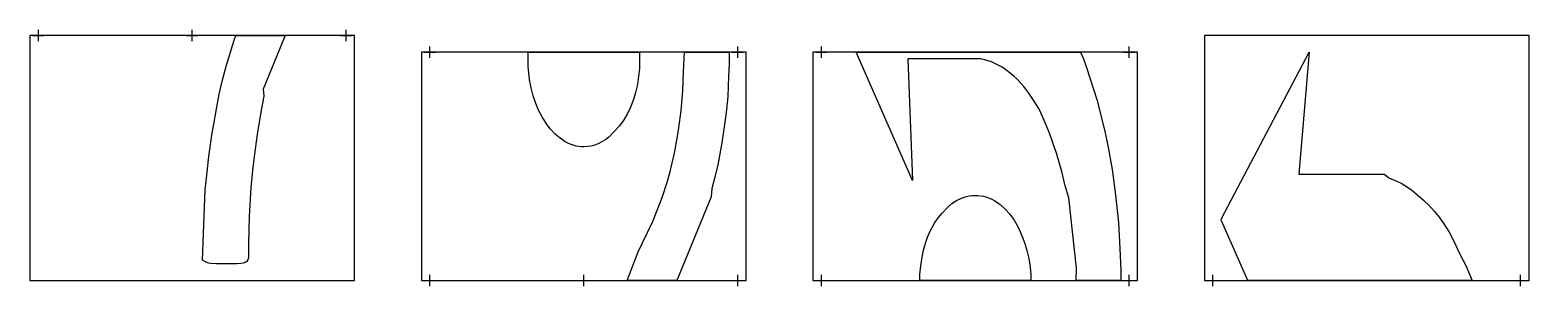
# Model space of a CAD drawing. Header units: inches. Extents: x 0 to 269, y -1 to 45.
import ezdxf

# ---------------------------------------------------------------- set-up
doc = ezdxf.new("R2010")
doc.units = ezdxf.units.IN
doc.header["$MEASUREMENT"] = 0
doc.layers.add('CUT', color=1, linetype='Continuous')
doc.layers.add('REG', color=5, linetype='Continuous')

msp = doc.modelspace()

# ---------------------------------------------------------------- linework, layer by layer
at = {"layer": 'CUT'}
for points in [[(41.8, 34.34), (41.9, 33.09), (41.39, 30.26), (40.71, 26.22), (40.18, 22.25), (39.87, 19.73), (39.59, 16.67), (39.26, 11.51), (39.15, 6.63), (39.19, 4.72), (39.15, 4.13), (39.05, 3.74), (38.87, 3.43), (38.59, 3.22), (38.22, 3.09), (37.79, 3.03), (37, 3), (33.39, 3), (32.45, 3.04), (32.02, 3.1), (31.66, 3.23), (31.47, 3.37), (30.91, 3.67), (31.41, 16.32), (31.66, 18.39), (32.08, 22.24), (32.67, 26.5), (32.93, 28.09), (33.35, 30.49), (33.93, 33.44), (34.47, 35.81), (35.2, 38.66), (36.57, 43.18), (36.88, 44), (45.75, 44)], [(89.38, 37.32), (89.31, 38.45), (89.29, 40.58), (89.3, 41), (109.24, 41), (109.26, 40.19), (109.23, 38.06), (109.09, 36.62), (108.87, 35.18), (108.55, 33.76), (108.18, 32.52), (107.64, 31.15), (107.07, 29.97), (106.41, 28.83), (105.64, 27.77), (104.67, 26.67), (103.73, 25.75), (103.22, 25.35), (102.82, 25.07), (101.96, 24.6), (101.06, 24.26), (100.59, 24.14), (99.96, 24.04), (99.33, 24.01), (98.85, 24.02), (97.89, 24.15), (96.97, 24.43), (96.52, 24.62), (95.94, 24.92), (95, 25.56), (94.13, 26.3), (93.24, 27.26), (92.55, 28.16), (91.77, 29.41), (91.16, 30.57), (90.64, 31.77), (90.18, 33.18), (89.81, 34.61), (89.54, 36.05)], [(125.33, 38.92), (125.2, 36.65), (125.06, 33.06), (124.77, 30.19), (124.56, 28.44), (124.01, 24.7), (123.26, 20.77), (122.75, 18.57), (122.21, 16.52), (122.06, 15.01), (115.92, 0), (107.05, 0), (108.59, 4.08), (109.03, 5.14), (109.72, 6.63), (111.58, 10.47), (113.29, 14.89), (114.24, 17.84), (114.73, 19.56), (115.49, 22.89), (116.06, 25.84), (116.3, 27.39), (116.72, 30.52), (117, 34.06), (117.16, 37.45), (117.31, 41), (125.33, 41)], [(188.8, 39.8), (189.36, 38.26), (191.22, 32.48), (192.01, 29.48), (192.64, 26.77), (193.17, 24.22), (193.94, 19.95), (194.49, 15.88), (195.07, 10.44), (195.36, 5.74), (195.5, 1.85), (195.5, 0), (187.48, 0), (187.57, 2.23), (186.17, 14.86), (185.52, 17.03), (184.91, 19.56), (183.97, 22.86), (183.35, 24.73), (182.74, 26.43), (181.49, 29.43), (180.86, 30.75), (180.12, 32.02), (179.03, 33.67), (178.13, 34.84), (176.91, 36.16), (176.31, 36.72), (175.68, 37.24), (174.89, 37.83), (174.22, 38.29), (173.51, 38.7), (172.93, 38.99), (172.33, 39.25), (171.72, 39.46), (171.1, 39.61), (170.31, 39.83), (157.32, 39.83), (158.19, 17.97), (158.18, 17.97), (148.08, 41), (188.31, 41)], [(213.51, 10.92), (213.52, 11.02), (213.54, 11.08), (213.56, 11.13), (229.26, 41), (227.42, 19.11), (242.72, 19.11), (243.65, 18.4), (244.71, 17.97), (245.73, 17.46), (246.71, 16.87), (247.65, 16.21), (248.81, 15.29), (249.79, 14.43), (250.73, 13.51), (251.73, 12.42), (252.55, 11.4), (253.4, 10.19), (254.35, 8.66), (255.2, 7.09), (256.23, 4.88), (257.32, 2.68), (258.29, 0.45), (258.48, 0), (218.25, 0), (213.54, 10.73), (213.51, 10.82)], [(159.5, 1.05), (159.65, 2.63), (159.89, 4.19), (160.15, 5.45), (160.5, 6.71), (160.89, 7.79), (161.35, 8.84), (162.14, 10.28), (162.77, 11.23), (163.49, 12.12), (164.51, 13.19), (165.25, 13.83), (166.06, 14.37), (166.94, 14.8), (167.85, 15.1), (168.32, 15.2), (168.95, 15.28), (169.91, 15.28), (170.87, 15.14), (171.34, 15.02), (171.95, 14.8), (172.39, 14.6), (172.96, 14.28), (173.89, 13.62), (174.74, 12.86), (175.62, 11.89), (176.38, 10.82), (177.12, 9.55), (177.73, 8.21), (178.32, 6.67), (178.69, 5.41), (179, 3.98), (179.25, 2.41), (179.39, 0.99), (179.41, 0), (159.47, 0)]]:
    msp.add_lwpolyline(points, close=True, dxfattribs=at)
at = {"layer": 'REG'}
for points in [[(0, 0), (58.17, 0), (58.17, 44), (0, 44)], [(210.5, 0), (268.67, 0), (268.67, 44), (210.5, 44)], [(70.17, 0), (128.34, 0), (128.34, 41), (70.17, 41)], [(140.34, 0), (198.5, 0), (198.5, 41), (140.34, 41)]]:
    msp.add_lwpolyline(points, close=True, dxfattribs=at)
for points in [[(0.5, 44), (2.5, 44)], [(1.5, 43), (1.5, 45)], [(28.08, 44), (30.08, 44)], [(29.08, 43), (29.08, 45)], [(55.67, 44), (57.67, 44)], [(56.67, 43), (56.67, 45)], [(70.67, 41), (72.67, 41)], [(71.67, 40), (71.67, 42)], [(125.84, 41), (127.84, 41)], [(126.84, 40), (126.84, 42)], [(140.84, 41), (142.84, 41)], [(141.84, 40), (141.84, 42)], [(196, 41), (198, 41)], [(197, 40), (197, 42)], [(70.67, 0), (72.67, 0)], [(71.67, -1), (71.67, 1)], [(98.25, 0), (100.25, 0)], [(99.25, -1), (99.25, 1)], [(125.84, 0), (127.84, 0)], [(126.84, -1), (126.84, 1)], [(140.84, 0), (142.84, 0)], [(141.84, -1), (141.84, 1)], [(196, 0), (198, 0)], [(197, -1), (197, 1)], [(211, 0), (213, 0)], [(212, -1), (212, 1)], [(266.17, 0), (268.17, 0)], [(267.17, -1), (267.17, 1)]]:
    msp.add_lwpolyline(points, dxfattribs=at)

doc.saveas('drawing.dxf')
